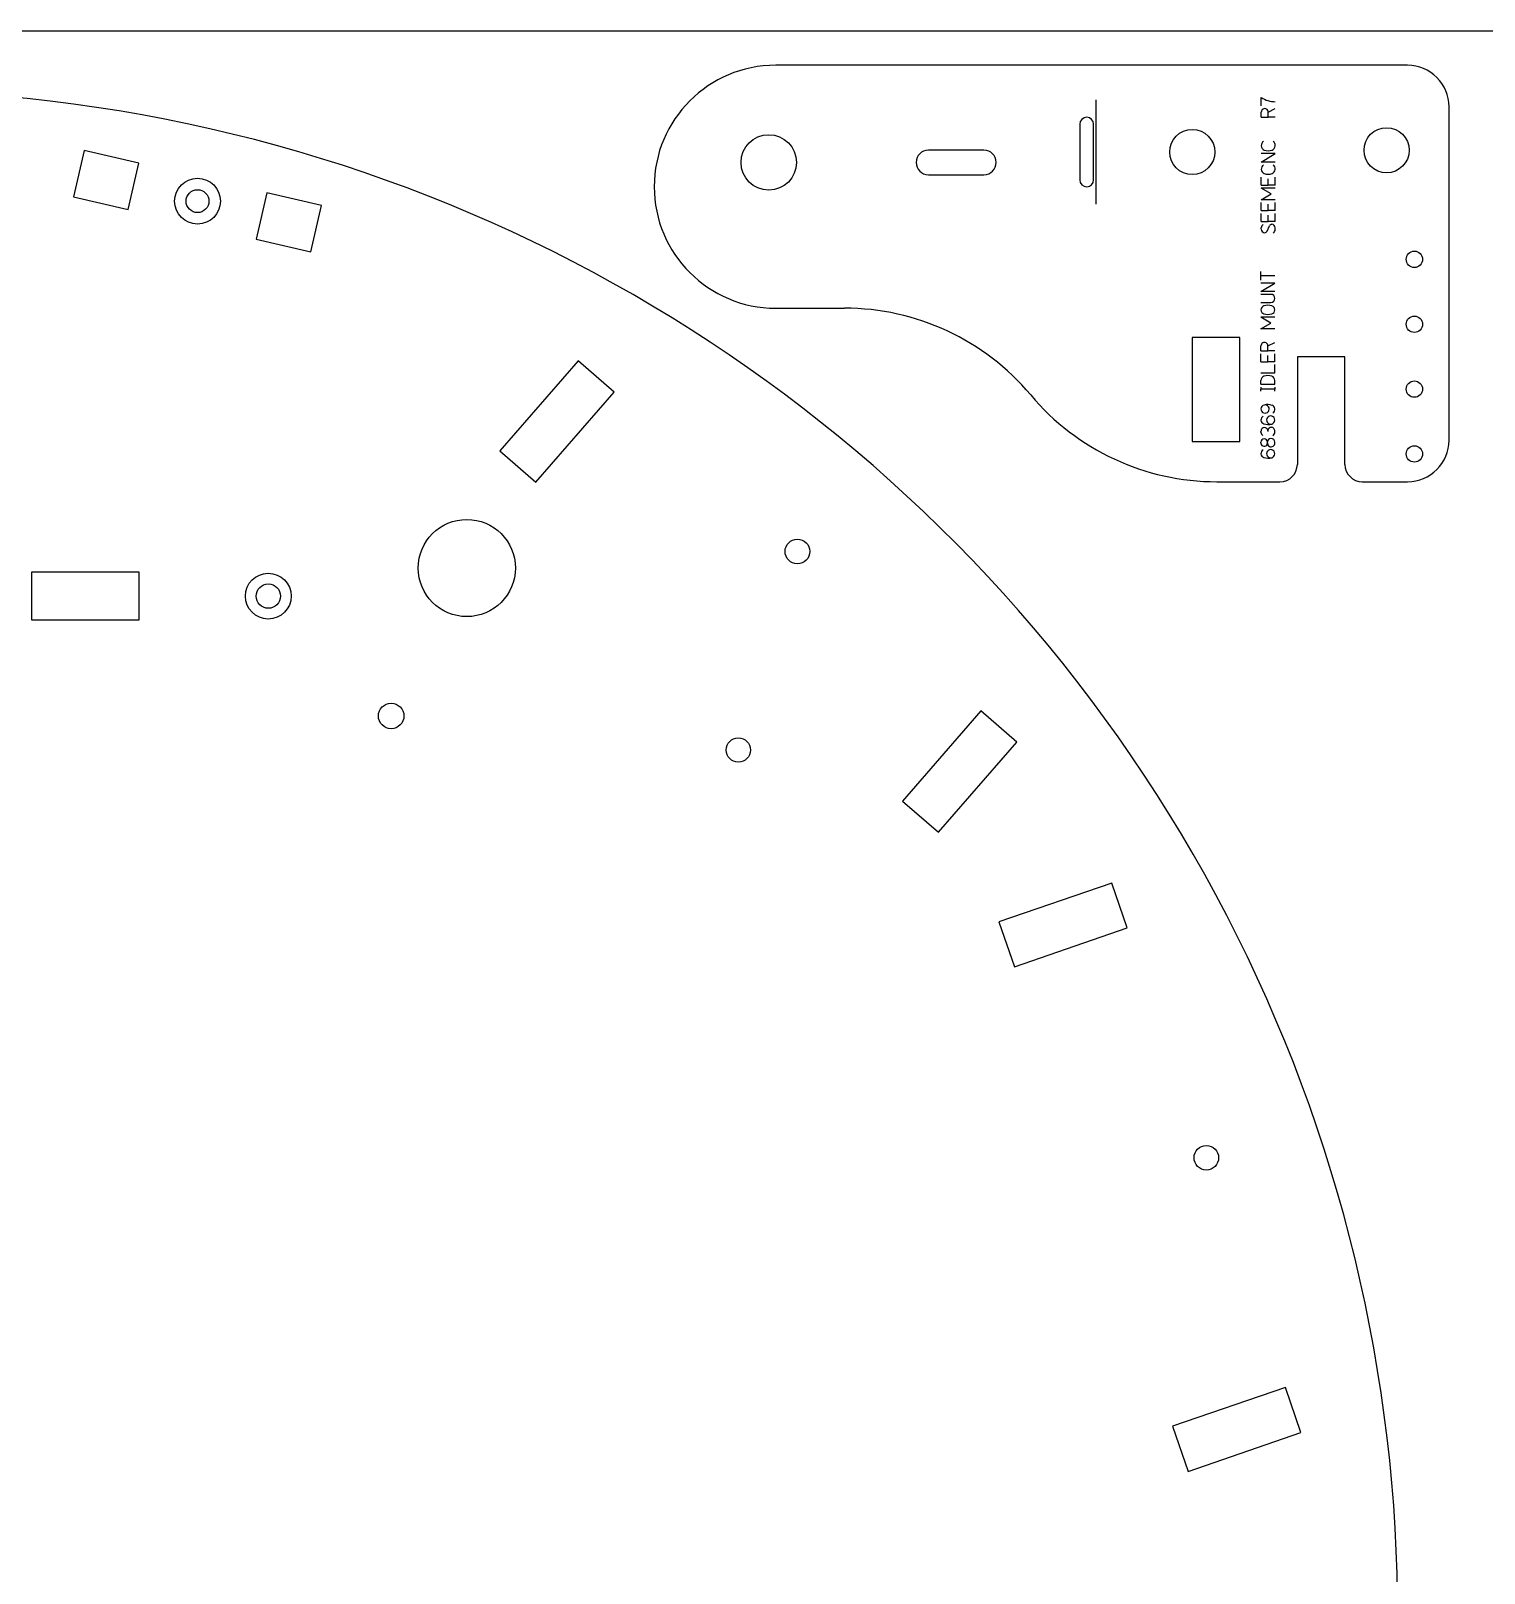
# Model space of a CAD drawing. Header units: inches. Extents: x -1316 to -504, y 751 to 1208.
# Drawn here: x -1067 to -857.7, y 986.2 to 1208.4 of the extents above; entities that cross this region are included whole.
import ezdxf

# ---------------------------------------------------------------- set-up
doc = ezdxf.new("R2010")
doc.units = ezdxf.units.IN
doc.header["$MEASUREMENT"] = 0
doc.linetypes.add('Continuous2', pattern=[0])
for name, color, linetype in [('68343 AND 68344 CARRIAGE AND ARM PLATE', 1, 'Continuous'), ('68351 TABLE', 1, 'Continuous'), ('68369 Idler Mount', 1, 'Continuous'), ('STOCK OUTLINE', 1, 'Continuous')]:
    doc.layers.add(name, color=color, linetype=linetype)

msp = doc.modelspace()

# ---------------------------------------------------------------- linework, layer by layer
at = {"layer": '68343 AND 68344 CARRIAGE AND ARM PLATE', "color": 5, "linetype": 'Continuous2', "lineweight": -3, "true_color": 0x0000ff}
msp.add_circle((-1015.12, 1109.72), 1.84, dxfattribs=at)
at = {"layer": '68351 TABLE', "color": 5, "linetype": 'Continuous2', "lineweight": -3, "true_color": 0x0000ff}
for p, q in [((-1059.34, 1191.17), (-1060.88, 1184.48)), ((-1051.45, 1189.35), (-1059.34, 1191.17)), ((-1052.99, 1182.66), (-1051.45, 1189.35)), ((-1060.88, 1184.48), (-1052.99, 1182.66)), ((-1033.03, 1185.09), (-1034.57, 1178.41)), ((-1025.14, 1183.27), (-1033.03, 1185.09)), ((-1026.68, 1176.59), (-1025.14, 1183.27)), ((-1034.57, 1178.41), (-1026.68, 1176.59)), ((-988.2, 1160.87), (-999.48, 1147.89)), ((-983.02, 1156.37), (-988.2, 1160.87)), ((-994.3, 1143.39), (-983.02, 1156.37)), ((-999.48, 1147.89), (-994.3, 1143.39)), ((-1051.42, 1130.41), (-1066.92, 1130.41)), ((-1066.92, 1130.41), (-1066.92, 1123.55)), ((-1051.42, 1123.55), (-1051.42, 1130.41)), ((-1066.92, 1123.55), (-1051.42, 1123.55)), ((-930.19, 1110.45), (-941.47, 1097.46)), ((-925.01, 1105.94), (-930.19, 1110.45)), ((-936.3, 1092.96), (-925.01, 1105.94)), ((-941.47, 1097.46), (-936.3, 1092.96)), ((-911.32, 1085.65), (-927.59, 1080.05)), ((-909.09, 1079.17), (-911.32, 1085.65)), ((-927.59, 1080.05), (-925.35, 1073.57)), ((-925.35, 1073.57), (-909.09, 1079.17)), ((-886.3, 1012.98), (-902.56, 1007.38)), ((-884.07, 1006.49), (-886.3, 1012.98)), ((-902.56, 1007.38), (-900.33, 1000.89)), ((-900.33, 1000.89), (-884.07, 1006.49))]:
    msp.add_line(p, q, dxfattribs=at)
at = {"layer": '68351 TABLE', "color": 3, "linetype": 'Continuous2', "lineweight": -3, "true_color": 0x00ff00}
for centre in [(-1043.01, 1183.88), (-1032.82, 1126.98)]:
    msp.add_circle(centre, 3.3, dxfattribs=at)
at = {"layer": '68351 TABLE', "color": 5, "linetype": 'Continuous2', "lineweight": -3, "true_color": 0x0000ff}
for centre, radius in [((-1043.01, 1183.88), 1.65), ((-1004.22, 1131.03), 7), ((-956.6, 1133.41), 1.78), ((-1032.82, 1126.98), 1.75), ((-965.12, 1104.81), 1.75), ((-897.7, 1046.07), 1.77)]:
    msp.add_circle(centre, radius, dxfattribs=at)
at = {"layer": '68351 TABLE', "color": 1, "linetype": 'Continuous2', "lineweight": -3, "true_color": 0xff0000}
msp.add_arc((-1090.12, 979.81), 220, 335.0131, 84.9869, dxfattribs=at)
at = {"layer": '68369 Idler Mount', "color": 1, "linetype": 'Continuous2', "lineweight": -3, "true_color": 0xff0000}
for p, q in [((-868.73, 1203.46), (-959.73, 1203.46)), ((-862.73, 1149.46), (-862.73, 1197.46)), ((-959.73, 1168.46), (-949.81, 1168.46)), ((-877.73, 1161.46), (-884.59, 1161.46)), ((-884.59, 1161.46), (-884.59, 1145.96)), ((-877.73, 1145.96), (-877.73, 1161.46)), ((-896.19, 1143.46), (-887.09, 1143.46)), ((-875.23, 1143.46), (-868.73, 1143.46))]:
    msp.add_line(p, q, dxfattribs=at)
at = {"layer": '68369 Idler Mount', "color": 3, "linetype": 'Continuous2', "lineweight": -3, "true_color": 0x00ff00}
for p, q in [((-913.58, 1183.46), (-913.58, 1198.46)), ((-889.78, 1197.61), (-889.78, 1198.81)), ((-889.78, 1195.98), (-889.78, 1196.71)), ((-889.78, 1195.98), (-888.78, 1195.98)), ((-888.78, 1196.71), (-887.78, 1197.21)), ((-888.78, 1195.98), (-888.78, 1196.71)), ((-887.78, 1195.98), (-888.78, 1195.98)), ((-887.78, 1190.73), (-889.78, 1190.73)), ((-889.78, 1189.51), (-887.78, 1190.73)), ((-887.78, 1189.51), (-889.78, 1189.51)), ((-889.78, 1186.17), (-889.78, 1187.35)), ((-888.78, 1186.17), (-888.78, 1187.09)), ((-887.78, 1186.17), (-887.78, 1187.35)), ((-889.78, 1186.17), (-888.78, 1186.17)), ((-887.78, 1185.77), (-889.78, 1185.77)), ((-888.37, 1184.93), (-889.78, 1185.77)), ((-889.78, 1184.09), (-888.37, 1184.93)), ((-887.78, 1186.17), (-888.78, 1186.17)), ((-887.78, 1184.09), (-889.78, 1184.09)), ((-889.78, 1182.51), (-889.78, 1183.69)), ((-889.78, 1182.51), (-888.78, 1182.51)), ((-889.78, 1180.94), (-889.78, 1182.11)), ((-888.78, 1182.51), (-888.78, 1183.43)), ((-887.78, 1182.51), (-888.78, 1182.51)), ((-887.78, 1182.51), (-887.78, 1183.69)), ((-887.78, 1180.94), (-887.78, 1182.11)), ((-889.79, 1179.87), (-889.78, 1180.03)), ((-889.78, 1180.94), (-888.78, 1180.94)), ((-888.95, 1179.54), (-888.61, 1180.33)), ((-888.78, 1180.94), (-888.78, 1181.86)), ((-887.78, 1180.94), (-888.78, 1180.94)), ((-887.78, 1179.81), (-887.78, 1180.01)), ((-889.83, 1173.12), (-889.83, 1173.76)), ((-889.83, 1172.48), (-889.83, 1173.12)), ((-887.83, 1173.12), (-889.83, 1173.12)), ((-887.83, 1172.08), (-889.83, 1172.08)), ((-889.83, 1170.86), (-887.83, 1172.08)), ((-887.83, 1170.86), (-889.83, 1170.86)), ((-889.83, 1170.46), (-888.41, 1170.46)), ((-889.83, 1169.29), (-888.41, 1169.29)), ((-887.83, 1167.15), (-889.83, 1167.15)), ((-888.42, 1166.31), (-889.83, 1167.15)), ((-889.83, 1165.47), (-888.42, 1166.31)), ((-887.83, 1165.47), (-889.83, 1165.47)), ((-889.83, 1162.3), (-889.83, 1163.02)), ((-889.83, 1162.3), (-888.83, 1162.3)), ((-888.83, 1163.02), (-887.83, 1163.52)), ((-888.83, 1162.3), (-888.83, 1163.02)), ((-887.83, 1162.3), (-888.83, 1162.3)), ((-889.83, 1160.73), (-889.83, 1161.9)), ((-889.83, 1160.73), (-888.83, 1160.73)), ((-888.83, 1160.73), (-888.83, 1161.64)), ((-887.83, 1160.73), (-888.83, 1160.73)), ((-887.83, 1160.73), (-887.83, 1161.9)), ((-887.83, 1159.15), (-887.83, 1160.33)), ((-889.83, 1159.15), (-887.83, 1159.15)), ((-889.83, 1157.5), (-889.83, 1158.06)), ((-887.83, 1157.5), (-887.83, 1158.06)), ((-889.83, 1157.5), (-887.83, 1157.5)), ((-889.83, 1157.1), (-889.83, 1156.81)), ((-887.83, 1156.81), (-889.83, 1156.81)), ((-889.83, 1156.53), (-889.83, 1156.81)), ((-887.83, 1157.1), (-887.83, 1156.81)), ((-887.83, 1156.53), (-887.83, 1156.81)), ((-889.83, 1150.62), (-889.83, 1150.69)), ((-889.83, 1149.03), (-889.83, 1149.16)), ((-888.9, 1149.03), (-888.9, 1149.16)), ((-888.83, 1150.84), (-888.83, 1150.7)), ((-887.83, 1150.59), (-887.83, 1150.72)), ((-887.83, 1149.03), (-887.83, 1149.16))]:
    msp.add_line(p, q, dxfattribs=at)
at = {"layer": '68369 Idler Mount', "color": 5, "linetype": 'Continuous2', "lineweight": -3, "true_color": 0x0000ff}
for p, q in [((-915.93, 1194.96), (-915.93, 1186.96)), ((-913.93, 1186.96), (-913.93, 1194.96)), ((-929.73, 1191.23), (-937.73, 1191.23)), ((-937.73, 1187.68), (-929.73, 1187.68)), ((-892.87, 1164.26), (-899.73, 1164.26)), ((-899.73, 1164.26), (-899.73, 1149.26)), ((-892.87, 1149.26), (-892.87, 1164.26)), ((-899.73, 1149.26), (-892.87, 1149.26))]:
    msp.add_line(p, q, dxfattribs=at)
for centre, radius in [((-960.73, 1189.46), 3.99), ((-899.73, 1190.96), 3.25), ((-871.73, 1191.21), 3.25), ((-867.73, 1175.5), 1.18), ((-867.73, 1166.15), 1.18), ((-867.73, 1156.8), 1.18), ((-867.73, 1147.46), 1.18)]:
    msp.add_circle(centre, radius, dxfattribs=at)
at = {"layer": '68369 Idler Mount', "color": 1, "linetype": 'Continuous2', "lineweight": -3, "true_color": 0xff0000}
for centre, radius, start, end in [((-959.73, 1185.96), 17.5, 90, 270), ((-868.73, 1197.46), 6, 0, 90), ((-949.81, 1133.46), 35, 40.0052, 90), ((-896.19, 1178.46), 35, 220.0052, 270), ((-868.73, 1149.46), 6, 270, 0), ((-887.09, 1145.96), 2.5, 270, 0), ((-875.23, 1145.96), 2.5, 180, 270)]:
    msp.add_arc(centre, radius, start, end, dxfattribs=at)
at = {"layer": '68369 Idler Mount', "color": 3, "linetype": 'Continuous2', "lineweight": -3, "true_color": 0x00ff00}
for centre, radius, start, end in [((-887.78, 1201.84), 3.63, 236.6069, 269.9947), ((-889.28, 1196.71), 0.5, 359.9912, 180), ((-889.05, 1191.9), 0.735, 125.68, 245.6132), ((-888.78, 1192.91), 1.78, 251.2941, 288.7059), ((-888.52, 1191.9), 0.735, 294.3868, 54.32), ((-889.05, 1188.51), 0.735, 125.68, 245.6132), ((-888.52, 1188.51), 0.735, 294.3868, 54.32), ((-888.78, 1189.53), 1.78, 251.2941, 288.7059), ((-889.26, 1179.86), 0.526, 179.2985, 267.3507), ((-889.21, 1180.02), 0.577, 120.522, 179.2985), ((-888.24, 1180.11), 0.43, 95.1822, 149.3448), ((-888.31, 1180.02), 0.526, 359.4411, 87.3507), ((-889.32, 1179.76), 0.43, 275.1823, 329.3448), ((-888.36, 1179.81), 0.577, 300.522, 359.4411), ((-889.24, 1168.22), 0.595, 105.902, 254.098), ((-888.83, 1167.1), 1.78, 71.2941, 108.7059), ((-888.41, 1169.87), 0.586, 270, 90), ((-888.42, 1168.22), 0.595, 285.902, 74.098), ((-888.83, 1169.34), 1.78, 251.2941, 288.7059), ((-889.33, 1163.02), 0.5, 359.9912, 180), ((-889.1, 1157.99), 0.735, 114.3868, 174.6174), ((-888.83, 1156.97), 1.78, 71.2941, 108.7059), ((-888.56, 1157.99), 0.735, 5.3825, 65.6132), ((-889.24, 1153.93), 0.595, 103.902, 252.098), ((-889.24, 1153.93), 0.594, 252.2661, 103.7339), ((-888.87, 1152.8), 1.78, 69.2941, 106.7059), ((-888.42, 1153.91), 0.595, 299.3075, 72.098), ((-889.24, 1152.37), 0.595, 119.3075, 252.098), ((-889.2, 1150.69), 0.631, 138.8141, 179.9999), ((-889.33, 1150.81), 0.457, 90, 138.8141), ((-888.8, 1153.48), 1.78, 249.2941, 286.7059), ((-889.33, 1150.76), 0.504, 9.0881, 90), ((-888.42, 1152.35), 0.594, 72.2661, 283.7339), ((-888.33, 1150.79), 0.504, 90, 174.185), ((-888.33, 1150.84), 0.457, 41.1859, 90), ((-888.43, 1152.35), 0.595, 283.902, 72.098), ((-888.46, 1150.72), 0.631, 0.0001, 41.1859), ((-889.26, 1150.62), 0.577, 179.9999, 239.7068), ((-889.37, 1149.16), 0.464, 90, 180), ((-889.37, 1149.03), 0.464, 180, 207.5491), ((-889.37, 1149.03), 0.464, 207.5491, 0), ((-889.37, 1149.16), 0.464, 0, 90), ((-888.37, 1149.16), 0.536, 90, 180), ((-888.37, 1149.03), 0.536, 180, 304.6857), ((-888.37, 1149.16), 0.536, 360, 90), ((-888.41, 1150.59), 0.577, 300.2932, 0.0001), ((-888.37, 1149.03), 0.536, 304.6857, 0), ((-889.24, 1147.53), 0.595, 119.3075, 252.098), ((-888.8, 1148.63), 1.78, 249.2941, 286.7059), ((-888.42, 1147.5), 0.594, 72.2661, 283.7339), ((-888.43, 1147.5), 0.595, 283.902, 72.098)]:
    msp.add_arc(centre, radius, start, end, dxfattribs=at)
at = {"layer": '68369 Idler Mount', "color": 5, "linetype": 'Continuous2', "lineweight": -3, "true_color": 0x0000ff}
for centre, radius, start, end in [((-914.93, 1194.96), 1, 360, 180), ((-937.73, 1189.46), 1.77, 90, 270), ((-929.73, 1189.46), 1.77, 270, 90), ((-914.93, 1186.96), 1, 180, 360)]:
    msp.add_arc(centre, radius, start, end, dxfattribs=at)
at = {"layer": 'STOCK OUTLINE', "color": 2, "linetype": 'Continuous2', "lineweight": -3, "true_color": 0xffff00}
msp.add_line((-1316.47, 1208.41), (-503.67, 1208.41), dxfattribs=at)

doc.saveas('drawing.dxf')
